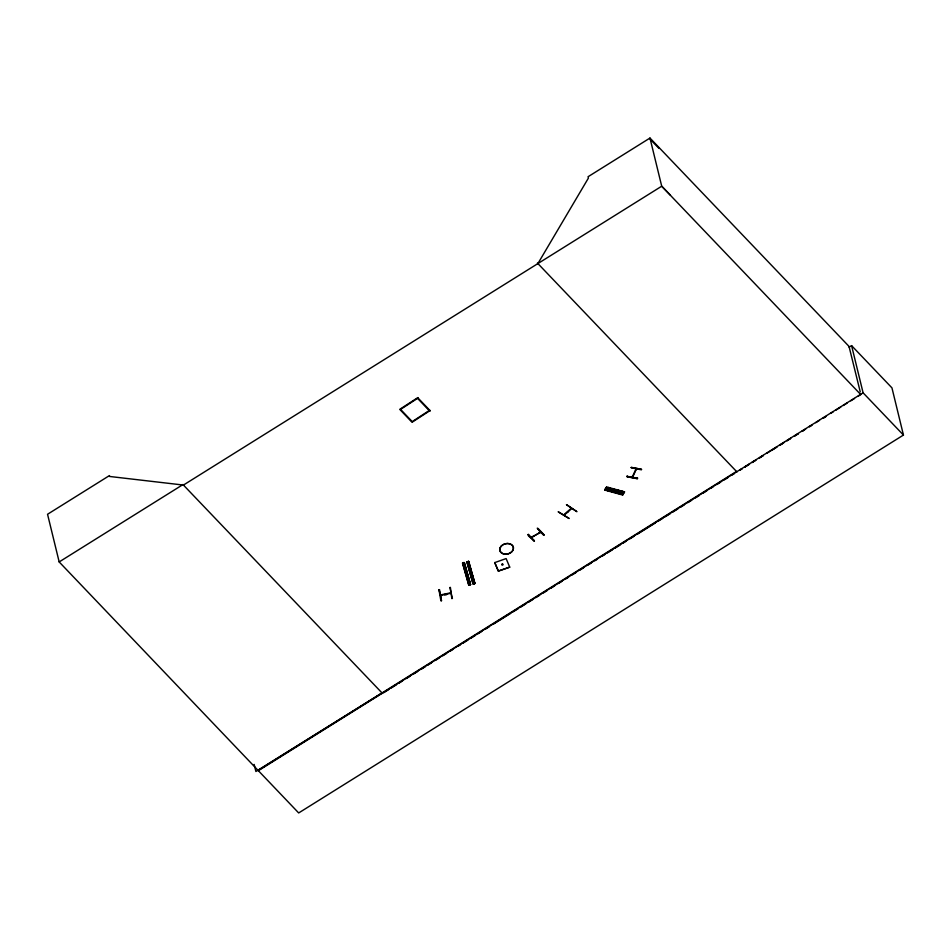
<?xml version="1.0" encoding="UTF-8"?>
<svg xmlns="http://www.w3.org/2000/svg" width="951" height="951" viewBox="0 0 951 951"><rect width="100%" height="100%" fill="white"/><g stroke="black" fill="none" stroke-linecap="round" stroke-linejoin="round"><path stroke-width="1.43" d="M531.3 537.577L532.203 536.447M531.573 537.814L532.441 537.232M636.088 468.819L632.201 477.176L632.57 476.308M632.914 475.857L632.997 476.522L632.546 475.785M636.207 469.663L635.993 468.855M606.132 487.839L623.987 492.844L606.167 487.494L624.082 492.535L624.545 491.893L606.655 486.936L604.872 489.694L622.917 494.627L623.238 494.068L605.205 489.218M606.334 487.494L624.534 491.917M527.841 534.735C527.936 536.911 536.114 540.632 533.963 541.238L528.257 534.426M637.491 477.818L637.372 478.674L627.042 476.713L627.173 475.88M627.196 476.332L637.586 478.21M637.36 478.662L627.054 476.641M605.014 489.717L623.024 494.449L604.86 489.682M623.214 494.14L605.335 489.147L604.777 490.086L622.679 495.031L624.355 491.917M631.298 467.405L641.64 469.354L631.321 467.416M632.605 477.271L636.445 468.879M537.909 263.57L588.407 178.099L588.063 176.731L649.973 138.05L849.029 346.414L860.251 391.919M606.69 490.193L608.295 487.471M614.477 492.356L616.082 489.622M616.296 492.856L617.9 490.134M617.9 493.296L619.517 490.573M619.719 493.795L621.324 491.073M620.932 494.14L622.536 491.405M539.336 532.049L539.811 532.762L540.584 532.239L531.347 537.458L540.691 532.18M532.417 536.673L532.429 537.267M539.455 532.536L540.216 531.966M631.131 467.737L641.426 469.818M462.602 563.099L468.784 585.103L462.507 563.087L463.696 562.79M464.385 562.6L470.567 584.615L463.91 562.421L469.877 584.794L468.724 585.103M466.846 561.958L468.748 561.447L466.882 561.97L473.111 583.973L474.918 583.462L468.748 561.447M469.735 584.817L470.579 584.592M558.32 511.9L569.15 518.509L558.344 511.84M566.534 504.684L576.924 511.686L566.499 504.684M563.741 514.871L571.087 508.416M564.169 515.157L571.515 508.714M567.2 512.506L567.628 512.125M849.1 347.174L851.585 345.629L891.955 387.877L903.45 435.059L298.685 812.95L59.176 561.934L183.067 484.523M430.209 410.475L412.056 422.268L399.717 409.358L417.881 397.566M429.365 410.44L412.223 421.602L400.573 409.405L417.715 398.243M258.232 770.31L736.502 471.458M258.327 770.702L863.092 392.811L851.585 345.629M383.764 692.649L388.793 689.511M391.301 687.942L396.329 684.803M398.849 683.222L402.618 680.868M406.386 678.515L410.166 676.161M413.935 673.795L417.703 671.442M421.471 669.088L425.24 666.734M427.76 665.165L431.528 662.799M435.296 660.446L439.065 658.092M442.845 655.738L446.613 653.385M450.382 651.019L452.902 649.45M457.93 646.311L460.439 644.742M462.947 643.173L467.975 640.023M470.495 638.454L475.524 635.316M478.032 633.746L481.812 631.393M485.581 629.027L489.349 626.673M493.117 624.32L510.711 613.324M513.231 611.755L518.259 608.604M520.768 607.035L525.796 603.897M528.316 602.328L533.345 599.189M535.853 597.608L539.621 595.255M543.401 592.901L547.17 590.547M550.938 588.193L554.706 585.828M558.475 583.474L562.255 581.12M566.023 578.767L568.532 577.198M572.312 574.832L576.08 572.478M579.848 570.125L583.617 567.771M587.385 565.417L591.165 563.051M594.934 560.698L597.442 559.129M602.47 555.99L604.991 554.409M607.499 552.84L612.527 549.702M615.047 548.133L620.076 544.994M622.584 543.413L626.352 541.06M630.121 538.706L633.901 536.352M637.669 533.998L655.263 523.002M657.783 521.421L662.811 518.283M665.32 516.714L670.348 513.576M672.868 512.007L677.885 508.856M680.405 507.287L684.173 504.933M687.942 502.58L691.722 500.226M695.49 497.86L699.258 495.507M703.027 493.153L706.795 490.799M710.575 488.434L713.084 486.864M716.852 484.511L720.632 482.157M724.4 479.803L728.169 477.438M731.937 475.084L734.457 473.515M749.471 464.136L744.467 467.25L749.483 464.147M759.48 457.883L763.225 455.529M766.981 453.187L776.991 446.934L772.034 450.108M779.487 445.377L784.492 442.251M786.988 440.682L790.745 438.34L787.059 440.753M794.489 435.998L798.246 433.656M802.002 431.314L805.747 428.96M809.503 426.619L811.999 425.061L809.598 426.726M815.756 422.708L819.5 420.366M823.257 418.024L825.753 416.467M830.758 413.34L833.266 411.771M835.763 410.214L840.767 407.087M843.264 405.518L847.02 403.176M850.765 400.835L854.521 398.493M858.278 396.139L860.774 394.582L661.718 186.206L649.973 138.05M382.04 692.946L255.89 771.499L254.155 764.414M759.504 457.906L763.261 455.565M779.547 445.437L783.303 443.095M794.572 436.081L798.329 433.739M802.085 431.397L804.582 429.84M823.364 418.143L825.872 416.586M538.004 528.435C557.203 548.691 524.239 514.194 543.627 535.27L543.746 535.14M467.179 561.72L473.467 583.7M469.128 584.829L462.947 562.814M474.846 583.51L468.332 561.411M494.758 562.6L506.122 558.582L509.724 567.153L498.336 571.075L494.758 562.6L498.336 571.075L509.724 567.153M450.857 593.269L440.551 595.397L441.502 600.711L440.895 600.842L438.958 589.715L440.468 594.934L450.774 592.818M450.382 587.361L451.808 598.583L452.414 598.464L449.823 587.504M438.91 589.751L439.517 589.632L441.454 600.687M444.925 594.946L445.401 594.399L444.795 594.53M446.007 594.28L446.649 594.589M446.09 594.732L446.613 594.149M469.402 584.913L463.232 562.909M670.455 195.217L661.718 186.206L183.448 485.058L109.674 476.475L109.448 475.583L47.55 514.265L59.176 561.934M624.296 492.321L606.167 487.494L624.189 492.499M568.496 511.365L568.056 511.745M650.306 139.417L659.055 148.427M863.092 392.811L903.45 435.059M537.434 263.082L736.966 471.946M417.976 397.958L430.304 410.868M417.81 398.635L429.46 410.832M182.972 484.57L382.504 693.434M528.269 534.379L534.462 540.929M468.617 561.506L474.799 583.51M468.225 561.435L474.169 583.7L468.035 561.661M467.892 561.684L474.109 583.7L473.027 583.962L466.989 561.934M467.69 561.72L473.848 583.759M464.278 562.635L470.46 584.639M502.199 564.05L501.7 564.846L502.663 565.144L503.162 564.347L502.199 564.05M741.97 468.819L739.474 470.376L741.97 468.831M755.724 460.225L751.979 462.566L755.748 460.248M503.483 553.898A6.954 5.266 -13.7 0 0 513.457 547.859A6.954 5.266 -13.7 0 0 502.853 544.745A6.954 5.266 -13.7 0 0 503.483 553.898A6.93 5.242 -13.7 0 0 513.433 547.883A6.93 5.242 -13.7 0 0 502.877 544.78A6.93 5.242 -13.7 0 0 503.507 553.886"/></g></svg>
